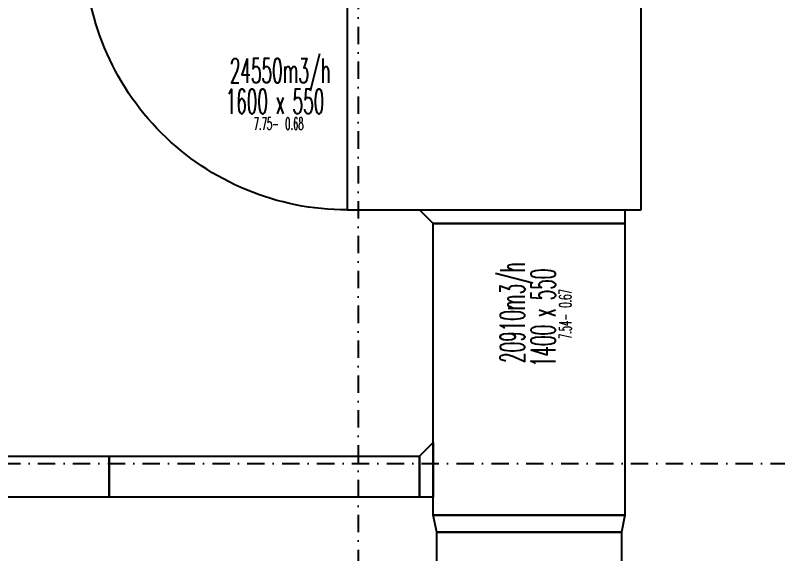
# Model space of a CAD drawing. Header units: inches. Extents: x -772 to 6765, y -813 to 4093.
# Drawn here: x 599 to 1157, y 1184 to 1578 of the extents above; entities that cross this region are included whole.
import ezdxf
from ezdxf.enums import TextEntityAlignment as Align

# ---------------------------------------------------------------- set-up
doc = ezdxf.new("R2010")
doc.units = ezdxf.units.IN
doc.header["$MEASUREMENT"] = 0
doc.linetypes.add('DASHDOT', pattern=[25.4, 12.7, -6.35, 0, -6.35])
doc.layers.add('H_STR_Aks', color=250, linetype='DASHDOT')
doc.layers.add('MTY-UFLEME-KANALI', color=20, linetype='Continuous')
doc.layers.add('HIZ-PA', color=253, linetype='Continuous', lineweight=0, transparency=0.5)
doc.layers.add('MTY-UFLEME-KANALI-CAP', color=21, linetype='Continuous', lineweight=0)
doc.styles.add('CAP', font='simplxtw.shx', dxfattribs={"width": 0.65})

# ---------------------------------------------------------------- blocks, each defined once
blk = doc.blocks.new('*U230')
at = {"layer": 'HIZ-PA', "color": 3, "style": 'CAP', "width": 0.5}
blk.add_attdef('HIZ', text='', height=0.5, dxfattribs=at).set_placement((-0.049, -1.954), align=Align.BOTTOM_RIGHT)
blk.add_attdef('PA', text='', height=0.5, dxfattribs=at).set_placement((0.201, -1.954), align=Align.BOTTOM_LEFT)
at = {"layer": 'MTY-UFLEME-KANALI-CAP', "color": 7, "style": 'CAP', "width": 0.5}
for tag, p in [('DEBI', (0.001, -0.204)), ('X', (0.001, -1.454))]:
    blk.add_attdef(tag, text='', height=1, dxfattribs=at).set_placement(p, align=Align.BOTTOM_CENTER)
blk.add_attdef('A', text='', height=1, dxfattribs=at).set_placement((-0.499, -1.454), align=Align.BOTTOM_RIGHT)
blk.add_attdef('B', text='', height=1, dxfattribs=at).set_placement((0.501, -1.454), align=Align.BOTTOM_LEFT)
blk = doc.blocks.new('mekanik')
at = {"layer": 'MTY-UFLEME-KANALI'}
blk.add_lwpolyline([(20112, 8435.52), (20112, 8275.52, -0.414214), (19920, 8467.52), (20080, 8467.52, 0.414214)], format="xyb", close=True, dxfattribs=at)
for points in [[(20327.02, 8275.52), (20327.02, 8435.52), (20112, 8435.52), (20112, 8275.52)], [(20165, 8275.52), (20315, 8275.52), (20315, 8265.52), (20175, 8265.52)], [(20315, 8265.52), (20315, 8052.27), (20175, 8052.27), (20175, 8265.52)], [(20175, 8105.49), (20175, 8065.49), (20165, 8065.49), (20165, 8095.49)], [(19938.1, 8095.49), (19938.1, 8065.49), (19514.31, 8065.49), (19514.31, 8095.49)], [(20165, 8065.49), (19938.1, 8065.49), (19938.1, 8095.49), (20165, 8095.49)], [(20175, 8052.27), (20315, 8052.27), (20312.5, 8039.77), (20177.5, 8039.77)], [(20177.5, 8039.77), (20312.5, 8039.77), (20312.5, 7882.31), (20177.5, 7882.31)]]:
    blk.add_lwpolyline(points, close=True, dxfattribs=at)
at = {"layer": 'MTY-UFLEME-KANALI-CAP', "xscale": 18, "yscale": 18, "zscale": 18}
blk.add_blockref('*U230', (20063.07, 8366.63), dxfattribs=at).add_auto_attribs({'DEBI': '24550m3/h', 'X': 'x', 'A': '1600', 'B': '550', 'PA': '0.68', 'HIZ': '7.75-'})
at = {"layer": 'MTY-UFLEME-KANALI-CAP', "xscale": 18, "yscale": 18, "zscale": 18, "rotation": 90}
blk.add_blockref('*U230', (20243.55, 8200.42), dxfattribs=at).add_auto_attribs({'DEBI': '20910m3/h', 'X': 'x', 'A': '1400', 'B': '550', 'PA': '0.67', 'HIZ': '7.54-'})

msp = doc.modelspace()

# ---------------------------------------------------------------- linework, layer by layer
at = {"layer": 'H_STR_Aks'}
for p, q in [((850, 4043), (850, -712.77)), ((-659.05, 1250), (6664.51, 1250))]:
    msp.add_line(p, q, dxfattribs=at)

# ---------------------------------------------------------------- block references
msp.add_blockref('mekanik', (-19270, -6840))

doc.saveas('drawing.dxf')
